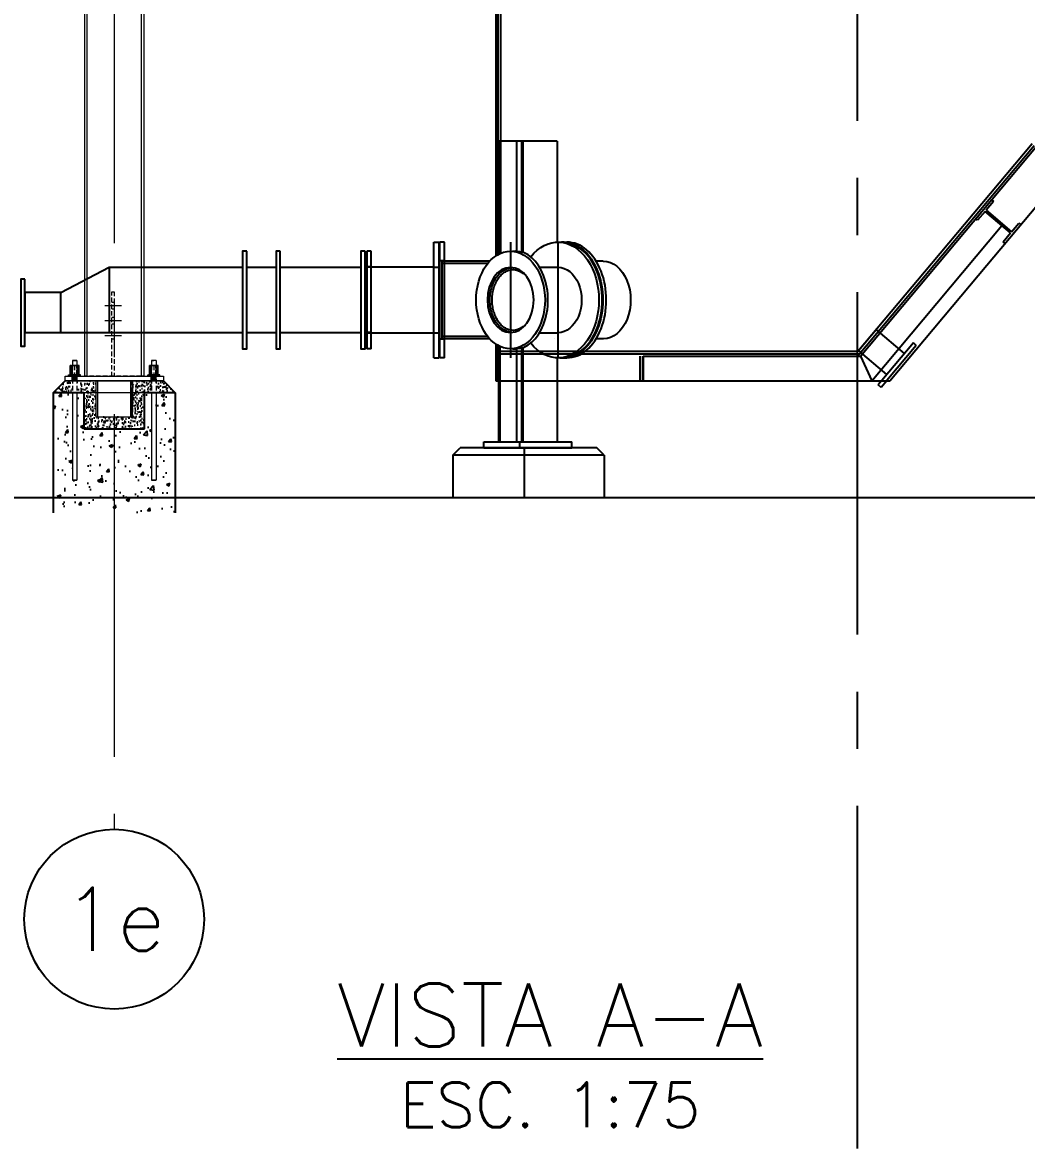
# Model space of a CAD drawing. Header units: metres. Extents: x 0 to 63075, y 0 to 44550.
# Drawn here: x 36843 to 41030, y 26730 to 31427 of the extents above; entities that cross this region are included whole.
import ezdxf
from ezdxf.enums import TextEntityAlignment as Align

# ---------------------------------------------------------------- set-up
doc = ezdxf.new("R2010")
doc.units = ezdxf.units.M
doc.header["$LTSCALE"] = 75
doc.linetypes.add('CENTER2', pattern=[28.575, 19.05, -3.175, 3.175, -3.175])
doc.linetypes.add('DASHED2', pattern=[0.375, 0.25, -0.125])
for name, color, linetype in [('GSB', 7, 'Continuous'), ('SC1', 7, 'CENTER2'), ('SDM', 7, 'Continuous'), ('SL1', 8, 'Continuous')]:
    doc.layers.add(name, color=color, linetype=linetype)
doc.styles.add('R100', font='simplex.shx', dxfattribs={"height": 2.5})
doc.styles.add('R140', font='simplex.shx', dxfattribs={"height": 3.5})

# ---------------------------------------------------------------- blocks, each defined once
blk = doc.blocks.new('CORTE')
at = {"layer": 'GSB', "color": 4, "style": 'R140'}
blk.add_attdef('%%UCORTE', text='', height=3.5, dxfattribs=at).set_placement((-0.253, 2.38), align=Align.MIDDLE_CENTER)
at = {"layer": 'GSB', "color": 3, "style": 'R100'}
blk.add_attdef('ESC.', text='', height=2.5, dxfattribs=at).set_placement((-0.253, -2.62), align=Align.MIDDLE_CENTER)
blk = doc.blocks.new('A$C24fbfe94')
at = {"layer": 'SL1'}
for points in [[(3695.1, 569), (3695.1, 550), (3674.9, 550), (3674.9, 569)], [(3695.1, 569), (3695.1, 550), (3674.9, 550), (3674.9, 569)], [(4025.1, 569), (4025.1, 550), (4004.9, 550), (4004.9, 569)], [(4025.1, 569), (4025.1, 550), (4004.9, 550), (4004.9, 569)]]:
    blk.add_hatch(color=256, dxfattribs=at).paths.add_polyline_path(points, flags=17)
h = blk.add_hatch(dxfattribs=at)
h.set_pattern_fill('AR-CONC', color=8, scale=5)
h.set_pattern_definition([(50, (2121.17, -9856.694), (35.86301, -3.13761), [3.75, -41.25]), (355, (2121.17, -9856.694), (-6.93757, 37.60961), [3, -33]), (100.45144, (2124.16, -9856.955), (28.92544, 34.472), [3.18701, -35.0571]), (46.1842, (2121.17, -9846.694), (53.36207, -8.27596), [5.625, -61.875]), (96.63564, (2125.62, -9847.383), (46.7331, 48.70593), [4.78052, -52.5857]), (351.18416, (2121.17, -9846.694), (46.7331, 48.70593), [4.5, -49.5]), (21, (2126.17, -9849.194), (29.84535, -20.130945), [3.75, -41.25]), (326, (2126.17, -9849.194), (12.16577, 36.2575), [3, -33]), (71.45144, (2128.658, -9850.87), (42.01112, 16.12656), [3.18701, -35.0571]), (37.5, (2121.171, -9856.694), (0.607993, 16.644693), [0, -32.6, 0, -33.5, 0, -33.125]), (7.5, (2121.17, -9856.694), (13.153477, 19.720586), [0, -19.1, 0, -31.85, 0, -12.625]), (327.5, (2110.021, -9856.694), (26.691122, -1.127744), [0, -12.5, 0, -39, 0, -51.75]), (317.5, (2105.02, -9856.694), (29.15931, 5.00525), [0, -16.25, 0, -25.9, 0, -36.75])])
h.paths.add_polyline_path([(3926.5, 400), (3773.5, 400), (3773.5, 550), (3694.5, 550), (3694.5, 500), (3723.5, 500), (3723.5, 350), (3976.5, 350), (3976.5, 500), (4005.5, 500), (4005.5, 550), (3926.5, 550)])
h.paths.add_polyline_path([(4024.5, 500), (4105, 500), (4105, 500), (4055, 550), (4024.5, 550)])
h.paths.add_polyline_path([(3595, 500), (3675.5, 500), (3675.5, 550), (3645, 550)])
h = blk.add_hatch(dxfattribs=at)
h.set_pattern_fill('AR-CONC', color=8, scale=20)
h.set_pattern_definition([(50, (2121.17, -9856.69), (143.452, -12.5504), [15, -165]), (355, (2121.17, -9856.7), (-27.7503, 150.4384), [12, -132]), (100.4514, (2133.13, -9857.74), (115.7018, 137.888), [12.748, -140.2284]), (46.1842, (2121.17, -9816.7), (213.4483, -33.104), [22.5, -247.5]), (96.6356, (2138.96, -9819.45), (186.9324, 194.8237), [19.122, -210.3428]), (351.1842, (2121.17, -9816.7), (186.9324, 194.8237), [18, -198]), (21, (2141.17, -9826.69), (119.3814, -80.5238), [15, -165]), (326, (2141.17, -9826.7), (48.663, 145.03), [12, -132]), (71.4514, (2151.12, -9833.4), (168.0445, 64.5062), [12.748, -140.2284]), (37.5, (2121.17, -9856.694), (2.43197, 66.57877), [0, -130.4, 0, -134, 0, -132.5]), (7.5, (2121.17, -9856.69), (52.6139, 78.88234), [0, -76.4, 0, -127.4, 0, -50.5]), (327.5, (2076.57, -9856.694), (106.7645, -4.51097), [0, -50, 0, -156, 0, -207]), (317.5, (2056.57, -9856.69), (116.6372, 20.021), [0, -65, 0, -103.6, 0, -147])])
h.paths.add_polyline_path([(4024.5, 135), (4010.3, 135), (4005.5, 135), (4005.5, 500), (3976.5, 500), (3976.5, 350), (3723.5, 350), (3723.5, 500), (3694.5, 500), (3694.5, 135), (3680.3, 135), (3675.5, 135), (3675.5, 500), (3595, 500), (3595, 0), (4105, 0), (4105, 500), (4024.5, 500)])
at = {"layer": 'SL1', "lineweight": 0}
for p, q in [((3727, 569), (3727, 4290)), ((3737.7, 569), (3737.7, 4290)), ((3962.3, 4290), (3962.3, 569)), ((3973, 4290), (3973, 569)), ((3880.2, 863.2), (3810.3, 863.2)), ((3850, 877.3), (3840.5, 877.3)), ((3850, 849.2), (3840.5, 849.2)), ((3880.2, 800.3), (3810.3, 800.3)), ((3850, 814.4), (3840.5, 814.4)), ((3850, 786.3), (3840.5, 786.3)), ((3850, 751.5), (3840.5, 751.5)), ((3880.2, 737.4), (3810.3, 737.4)), ((3850, 723.4), (3840.5, 723.4)), ((3666.7, 613.3), (3672.5, 613.3)), ((3666.7, 575.3), (3666.7, 613.3)), ((3666.7, 575.3), (3666.7, 613.3)), ((3672.5, 613.3), (3666.7, 613.3)), ((3672.5, 613.3), (3697.5, 613.3)), ((3672.5, 575.3), (3672.5, 613.3)), ((3672.5, 575.3), (3672.5, 613.3)), ((3672.5, 613.3), (3697.5, 613.3)), ((3675.5, 635), (3675.5, 613.3)), ((3675.5, 635), (3685, 635)), ((3675.5, 635), (3675.5, 613.3)), ((3694.5, 635), (3675.5, 635)), ((3685, 635), (3694.5, 635)), ((3694.5, 635), (3694.5, 613.3)), ((3694.5, 635), (3694.5, 613.3)), ((3697.5, 575.3), (3697.5, 613.3)), ((3703.3, 613.3), (3697.5, 613.3)), ((3697.5, 613.3), (3697.5, 575.3)), ((3703.3, 613.3), (3697.5, 613.3)), ((3703.3, 575.3), (3703.3, 613.3)), ((3703.3, 575.3), (3703.3, 613.3)), ((3996.7, 575.3), (3996.7, 613.3)), ((4002.5, 613.3), (3996.7, 613.3)), ((3996.7, 575.3), (3996.7, 613.3)), ((4002.5, 613.3), (3996.7, 613.3)), ((4002.5, 575.3), (4002.5, 613.3)), ((4002.5, 613.3), (4027.5, 613.3)), ((4002.5, 575.3), (4002.5, 613.3)), ((4002.5, 613.3), (4027.5, 613.3)), ((4005.5, 635), (4005.5, 613.3)), ((4024.5, 635), (4005.5, 635)), ((4005.5, 635), (4005.5, 613.3)), ((4024.5, 635), (4005.5, 635)), ((4024.5, 635), (4024.5, 613.3)), ((4024.5, 635), (4024.5, 613.3)), ((4033.3, 613.3), (4027.5, 613.3)), ((4027.5, 613.3), (4027.5, 575.3)), ((4033.3, 613.3), (4027.5, 613.3)), ((4027.5, 613.3), (4027.5, 575.3)), ((4033.3, 575.3), (4033.3, 613.3)), ((4033.3, 575.3), (4033.3, 613.3)), ((3645, 569), (4055, 569)), ((3645, 550), (3645, 569)), ((3645, 569), (4055, 569)), ((3645, 550), (3645, 569)), ((3660, 569), (3660, 575.3)), ((3660, 575.3), (3710, 575.3)), ((3660, 569), (3660, 575.3)), ((3660, 575.3), (3710, 575.3)), ((3660, 569), (3710, 569)), ((3660, 569), (3710, 569)), ((3697.5, 575.3), (3672.5, 575.3)), ((3697.5, 575.3), (3672.5, 575.3)), ((3674.9, 569), (3674.9, 575.3)), ((3674.9, 569), (3674.9, 575.3)), ((3674.9, 550), (3674.9, 569)), ((3674.9, 550), (3674.9, 569)), ((3674.9, 550), (3674.9, 569)), ((3674.9, 550), (3674.9, 569)), ((3674.9, 550), (3674.9, 569)), ((3674.9, 550), (3674.9, 569)), ((3685, 569), (3685, 575.3)), ((3685, 569), (3685, 575.3)), ((3685, 550), (3685, 569)), ((3685, 550), (3685, 569)), ((3685, 550), (3685, 569)), ((3685, 550), (3685, 569)), ((3685, 550), (3685, 569)), ((3685, 550), (3685, 569)), ((3695.1, 569), (3695.1, 575.3)), ((3695.1, 569), (3695.1, 575.3)), ((3695.1, 550), (3695.1, 569)), ((3695.1, 550), (3695.1, 569)), ((3695.1, 550), (3695.1, 569)), ((3695.1, 550), (3695.1, 569)), ((3695.1, 550), (3695.1, 569)), ((3695.1, 550), (3695.1, 569)), ((3710, 569), (3710, 575.3)), ((3710, 569), (3710, 575.3)), ((3737.7, 569), (3727, 569)), ((3973, 569), (3962.3, 569)), ((3990, 569), (3990, 575.3)), ((3990, 575.3), (4040, 575.3)), ((3990, 569), (3990, 575.3)), ((3990, 575.3), (4040, 575.3)), ((3990, 569), (4040, 569)), ((3990, 569), (4040, 569)), ((4027.5, 575.3), (4002.5, 575.3)), ((4027.5, 575.3), (4002.5, 575.3)), ((4004.9, 569), (4004.9, 575.3)), ((4004.9, 569), (4004.9, 575.3)), ((4004.9, 550), (4004.9, 569)), ((4004.9, 550), (4004.9, 569)), ((4004.9, 550), (4004.9, 569)), ((4004.9, 550), (4004.9, 569)), ((4004.9, 550), (4004.9, 569)), ((4004.9, 550), (4004.9, 569)), ((4015, 569), (4015, 575.3)), ((4015, 569), (4015, 575.3)), ((4015, 550), (4015, 569)), ((4015, 550), (4015, 569)), ((4015, 550), (4015, 569)), ((4015, 550), (4015, 569)), ((4015, 550), (4015, 569)), ((4015, 550), (4015, 569)), ((4025.1, 569), (4025.1, 575.3)), ((4025.1, 569), (4025.1, 575.3)), ((4025.1, 550), (4025.1, 569)), ((4025.1, 550), (4025.1, 569)), ((4025.1, 550), (4025.1, 569)), ((4025.1, 550), (4025.1, 569)), ((4025.1, 550), (4025.1, 569)), ((4025.1, 550), (4025.1, 569)), ((4040, 569), (4040, 575.3)), ((4040, 569), (4040, 575.3)), ((4055, 569), (4055, 550)), ((4055, 569), (4055, 550)), ((3595, 500), (3645, 550)), ((4055, 550), (3645, 550)), ((3645, 550), (4055, 550)), ((3645, 550), (4055, 550)), ((4055, 550), (3645, 550)), ((3773.5, 550), (3773.5, 400)), ((3780.6, 550), (3780.6, 400)), ((3919.4, 400), (3919.4, 550)), ((3926.5, 400), (3926.5, 550)), ((4055, 550), (4105, 500)), ((4105, 500), (3595, 500)), ((3675.5, 500), (3675.5, 135)), ((3675.5, 500), (3675.5, 135)), ((3694.5, 500), (3694.5, 135)), ((3694.5, 500), (3694.5, 135)), ((3773.5, 500), (3773.5, 400)), ((3780.6, 500), (3780.6, 400)), ((3919.4, 500), (3919.4, 400)), ((3926.5, 400), (3926.5, 500)), ((4005.5, 500), (4005.5, 135)), ((4005.5, 500), (4005.5, 135)), ((4024.5, 500), (4024.5, 135)), ((4024.5, 500), (4024.5, 135)), ((3773.5, 400), (3926.5, 400)), ((3773.5, 400), (3926.5, 400)), ((3675.5, 135), (3694.5, 135)), ((3675.5, 135), (3680.3, 135)), ((3694.5, 135), (3680.3, 135)), ((4005.5, 135), (4010.3, 135)), ((4005.5, 135), (4010.3, 135)), ((4024.5, 135), (4010.3, 135)), ((4024.5, 135), (4010.3, 135))]:
    blk.add_line(p, q, dxfattribs=at)
at = {"layer": 'SL1', "extrusion": (2.22045e-16, 1, -2.22045e-16)}
for p, q in [((5442, 3529.6), (5442, 1070.9)), ((5459, 1550.2), (5453.9, 1550.2)), ((5453.9, 1550.2), (5453.9, 1077.9)), ((5527.8, 1550.2), (5459, 1550.2)), ((5459, 1550.2), (5459, 1080.4)), ((5549.3, 1550.2), (5527.8, 1550.2)), ((5527.8, 1550.2), (5527.8, 1090.3)), ((5549.3, 1550.2), (5549.3, 1086.8)), ((5554.4, 1550.2), (5549.3, 1550.2)), ((5554.4, 1550.2), (5554.4, 1085.2)), ((5697.3, 1550.2), (5554.4, 1550.2)), ((5697.3, 1550.2), (5697.3, 1128.4)), ((7489.7, 1032), (7909.2, 1532)), ((5207.3, 1128.2), (5207.3, 887.2)), ((5228, 1128.2), (5207.3, 1128.2)), ((5228, 887.2), (5228, 1128.2)), ((5709.2, 1128.2), (5738.6, 1128.2)), ((4904.2, 1090.4), (4904.2, 887.2)), ((4921.6, 1090.4), (4904.2, 1090.4)), ((4921.6, 887.2), (4921.6, 1090.4)), ((5511, 1090.4), (5524.2, 1090.4)), ((5416.6, 1049.1), (5228, 1049.1)), ((5890, 1049.1), (5860.3, 1049.1)), ((5503.4, 1023.4), (5505.3, 1023.4)), ((7085.6, 550.5), (7489.7, 1032)), ((4904.2, 887.2), (4904.2, 684)), ((4921.6, 684), (4921.6, 887.2)), ((5207.3, 887.2), (5207.3, 646.1)), ((5228, 646.1), (5228, 887.2)), ((4921.6, 749.3), (4904.2, 749.3)), ((4921.6, 750.9), (4909.5, 750.9)), ((5685.8, 726.3), (5685.8, 726.3)), ((5890.6, 726.3), (5890.6, 726.3)), ((4921.6, 684), (4904.2, 684)), ((5442, 703.5), (5442, 550.5)), ((5453.9, 696.4), (5453.9, 295.6)), ((5459, 693.9), (5459, 295.6)), ((5511, 684), (5524.2, 684)), ((5527.8, 684.1), (5527.8, 295.6)), ((5549.3, 687.5), (5549.3, 295.6)), ((5554.4, 689.1), (5554.4, 295.6)), ((5228, 646.1), (5207.3, 646.1)), ((5697.3, 645.9), (5697.3, 295.6)), ((5709.2, 646.1), (5738.6, 646.1)), ((5442, 550.5), (5453.9, 550.5)), ((5453.7, 550.5), (5453.7, 295.6)), ((5697.3, 550.5), (7085.6, 550.5)), ((7051.2, 550.2), (7036.7, 532.9)), ((7048.9, 522.7), (7036.7, 532.9)), ((7072.2, 550.5), (7048.9, 522.7)), ((5392.1, 270.2), (5392.1, 295.6)), ((5392.1, 295.6), (5542.1, 295.6)), ((5542.1, 270.2), (5542.1, 295.6)), ((5542.1, 295.6), (5758.6, 295.6)), ((5758.6, 270.2), (5758.6, 295.6)), ((5392.1, 270.2), (5542.1, 270.2)), ((5542.1, 270.2), (5758.6, 270.2))]:
    blk.add_line(p, q, dxfattribs=at)
at = {"layer": 'SL1', "ltscale": 200, "extrusion": (2.22045e-16, 1, -2.22045e-16)}
for p, q in [((5450, 3528.9), (5450, 1075.8)), ((5462, 3528.9), (5462, 1081.7)), ((7259.3, 1039.7), (7678.8, 1539.7)), ((7268.4, 1032), (7688, 1532)), ((7280.8, 1032), (7700.3, 1532)), ((7443.8, 1226.3), (7509.4, 1304.4)), ((7517.3, 1297.8), (7486.6, 1261.2)), ((7509.4, 1304.4), (7517.3, 1297.8)), ((7451.7, 1219.6), (7443.8, 1226.3)), ((7482.4, 1256.2), (7451.7, 1219.6)), ((7589.1, 1166.6), (7482.4, 1256.2)), ((7486.6, 1261.2), (7593.4, 1171.6)), ((7009.9, 550.5), (7552.6, 1197.2)), ((7593.4, 1171.6), (7624, 1208.2)), ((7624, 1208.2), (7631.9, 1201.6)), ((7558.5, 1130), (7589.1, 1166.6)), ((7566.4, 1123.4), (7558.5, 1130)), ((6952.4, 674), (7259.3, 1039.7)), ((6950, 652.5), (7268.4, 1032)), ((6962.4, 652.5), (7280.8, 1032)), ((6954.5, 676.5), (7027.9, 764.1)), ((7183.7, 708), (7051.8, 550.9)), ((7195.8, 697.8), (7183.7, 708)), ((5450, 698.6), (5450, 550.5)), ((5450, 674), (6952.4, 674)), ((5450, 662), (6958, 662)), ((6958, 662), (6950, 652.5)), ((7195.8, 697.8), (7072.5, 550.9)), ((6043.7, 652.5), (6043.7, 550.5)), ((6043.7, 550.5), (6043.7, 652.5)), ((6056.4, 652.5), (6950, 652.5)), ((6056.4, 550.5), (6056.4, 652.5)), ((6056.4, 652.5), (6056.4, 550.5)), ((6950, 652.5), (6962.4, 652.5)), ((6962.4, 652.5), (7009.9, 550.5)), ((5453.9, 550.5), (5697.3, 550.5))]:
    blk.add_line(p, q, dxfattribs=at)
at = {"layer": 'SL1', "extrusion": (-2.22045e-16, 1, -2.22045e-16)}
for p, q in [((5183.7, 646.1), (5183.7, 1128.2)), ((5183.7, 1128.2), (5204.3, 1128.2)), ((5204.3, 1128.2), (5204.3, 887.2)), ((5204.3, 887.2), (5204.3, 646.1)), ((5183.7, 646.1), (5204.3, 646.1))]:
    blk.add_line(p, q, dxfattribs=at)
at = {"layer": 'SL1', "ltscale": 50}
for p, q in [((5503.4, 1128.5), (5503.4, 645.9)), ((5701.1, 1128.5), (5701.1, 645.9)), ((5263.1, 240.2), (5293.1, 270.2)), ((5893.3, 240.2), (5263.1, 240.2)), ((5863.3, 270.2), (5293.1, 270.2)), ((5893.3, 240.2), (5863.3, 270.2))]:
    blk.add_line(p, q, dxfattribs=at)
at = {"layer": 'SL1', "ltscale": 40, "extrusion": (2.22045e-16, 1, -2.22045e-16)}
for p, q in [((5228, 1050.4), (5207.3, 1050.4)), ((5228, 1049.1), (5217.3, 1049.1)), ((4921.6, 1025), (4904.2, 1025)), ((4921.6, 1023.4), (4904.2, 1023.4))]:
    blk.add_line(p, q, dxfattribs=at)
at = {"layer": 'SL1', "ltscale": 100, "extrusion": (2.22045e-16, 1, -2.22045e-16)}
for p, q in [((5217.3, 1049.1), (5217.3, 725.3)), ((5408.4, 1039.6), (5217.3, 1039.6))]:
    blk.add_line(p, q, dxfattribs=at)
at = {"layer": 'SL1'}
for p, q in [((3627.7, 919), (3829.3, 1023.7)), ((3829.3, 1023.7), (3829.3, 750.7)), ((3829.3, 1023.7), (4385.5, 1023.7)), ((4385.5, 1023.7), (4385.5, 750.7)), ((4403, 1023.7), (4525.1, 1023.7)), ((4525.1, 1023.7), (4525.1, 750.7)), ((4542.6, 1023.7), (4879.3, 1023.7)), ((4879.3, 1023.7), (4879.3, 750.7)), ((5183.7, 1023.7), (4921.4, 1023.7)), ((5624.4, 1023.7), (5701.1, 1023.7)), ((3627.7, 919), (3477.7, 919)), ((3477.7, 919), (3477.7, 750.7)), ((3627.7, 750.7), (3627.7, 919)), ((3627.7, 750.7), (3477.7, 750.7)), ((3829.3, 750.7), (3627.7, 750.7)), ((4385.5, 750.7), (3829.3, 750.7)), ((4525.1, 750.7), (4403, 750.7)), ((4879.3, 750.7), (4542.6, 750.7)), ((4921.4, 750.7), (5183.7, 750.7)), ((5624.4, 750.7), (5701.1, 750.7)), ((5263.1, 240.2), (5263.1, 61.7)), ((5559.6, 270.2), (5559.6, 61.7)), ((5893.3, 240.2), (5893.3, 61.7)), ((8654.3, 61.7), (1946, 61.7))]:
    blk.add_line(p, q, dxfattribs=at)
at = {"layer": 'SL1', "ltscale": 40, "extrusion": (-2.22045e-16, 1, -2.22045e-16)}
blk.add_line((5183.7, 1023.7), (5204.3, 1023.7), dxfattribs=at)
at = {"layer": 'SL1', "linetype": 'DASHED2', "lineweight": 0}
for p, q in [((3840.5, 569), (3840.5, 921.5)), ((3840.5, 921.5), (3850, 921.5)), ((3850, 921.5), (3850, 569)), ((3697.5, 613.3), (3672.5, 613.3)), ((3672.5, 613.3), (3697.5, 613.3)), ((3697.5, 613.3), (3672.5, 613.3)), ((3672.5, 613.3), (3697.5, 613.3)), ((3675.3, 575.3), (3675.3, 613.3)), ((3675.3, 575.3), (3675.3, 613.3)), ((3675.5, 635), (3685, 635)), ((3675.5, 613.3), (3675.5, 500)), ((3675.5, 613.3), (3675.5, 500)), ((3675.9, 575.3), (3675.9, 613.3)), ((3675.9, 575.3), (3675.9, 613.3)), ((3675.9, 613.3), (3675.9, 575.3)), ((3675.9, 575.3), (3675.9, 613.3)), ((3675.9, 613.3), (3675.9, 575.3)), ((3675.9, 575.3), (3675.9, 613.3)), ((3685, 635), (3676.8, 635)), ((3685, 613.3), (3685, 575.3)), ((3685, 613.3), (3685, 575.3)), ((3694.1, 575.3), (3694.1, 613.3)), ((3694.1, 575.3), (3694.1, 613.3)), ((3694.1, 613.3), (3694.1, 575.3)), ((3694.1, 575.3), (3694.1, 613.3)), ((3694.1, 613.3), (3694.1, 575.3)), ((3694.1, 575.3), (3694.1, 613.3)), ((3694.5, 613.3), (3694.5, 500)), ((3694.5, 613.3), (3694.5, 500)), ((3694.7, 575.3), (3694.7, 613.3)), ((3694.7, 575.3), (3694.7, 613.3)), ((4027.5, 613.3), (4002.5, 613.3)), ((4002.5, 613.3), (4027.5, 613.3)), ((4027.5, 613.3), (4002.5, 613.3)), ((4002.5, 613.3), (4027.5, 613.3)), ((4005.3, 575.3), (4005.3, 613.3)), ((4005.3, 575.3), (4005.3, 613.3)), ((4005.5, 635), (4015, 635)), ((4005.5, 635), (4015, 635)), ((4005.5, 613.3), (4005.5, 500)), ((4005.5, 613.3), (4005.5, 500)), ((4005.9, 613.3), (4005.9, 575.3)), ((4005.9, 575.3), (4005.9, 613.3)), ((4005.9, 575.3), (4005.9, 613.3)), ((4005.9, 613.3), (4005.9, 575.3)), ((4005.9, 575.3), (4005.9, 613.3)), ((4005.9, 575.3), (4005.9, 613.3)), ((4015, 613.3), (4015, 575.3)), ((4015, 613.3), (4015, 575.3)), ((4024.1, 613.3), (4024.1, 575.3)), ((4024.1, 575.3), (4024.1, 613.3)), ((4024.1, 575.3), (4024.1, 613.3)), ((4024.1, 613.3), (4024.1, 575.3)), ((4024.1, 575.3), (4024.1, 613.3)), ((4024.1, 575.3), (4024.1, 613.3)), ((4024.5, 613.3), (4024.5, 500)), ((4024.5, 613.3), (4024.5, 500)), ((4024.7, 575.3), (4024.7, 613.3)), ((4024.7, 575.3), (4024.7, 613.3)), ((3710, 575.3), (3660, 575.3)), ((3660, 569), (3660, 575.3)), ((3660, 569), (3660, 575.3)), ((3710, 575.3), (3660, 575.3)), ((3660, 569), (3660, 575.3)), ((3710, 575.3), (3660, 575.3)), ((3710, 575.3), (3660, 575.3)), ((3660, 569), (3660, 575.3)), ((3710, 569), (3660, 569)), ((3710, 569), (3660, 569)), ((3710, 569), (3660, 569)), ((3710, 569), (3660, 569)), ((3666.7, 575.3), (3703.3, 575.3)), ((3703.3, 575.3), (3666.7, 575.3)), ((3672.5, 575.3), (3697.5, 575.3)), ((3697.5, 575.3), (3672.5, 575.3)), ((3710, 569), (3710, 575.3)), ((3710, 569), (3710, 575.3)), ((3710, 569), (3710, 575.3)), ((3710, 569), (3710, 575.3)), ((3962.3, 569), (3737.7, 569)), ((3850, 569), (3840.5, 569)), ((3990, 569), (3990, 575.3)), ((4040, 575.3), (3990, 575.3)), ((4040, 575.3), (3990, 575.3)), ((3990, 569), (3990, 575.3)), ((4040, 575.3), (3990, 575.3)), ((3990, 569), (3990, 575.3)), ((3990, 569), (3990, 575.3)), ((4040, 575.3), (3990, 575.3)), ((4040, 569), (3990, 569)), ((4040, 569), (3990, 569)), ((4040, 569), (3990, 569)), ((4040, 569), (3990, 569)), ((4033.3, 575.3), (3996.7, 575.3)), ((4033.3, 575.3), (3996.7, 575.3)), ((4027.5, 575.3), (4002.5, 575.3)), ((4027.5, 575.3), (4002.5, 575.3)), ((4040, 569), (4040, 575.3)), ((4040, 569), (4040, 575.3)), ((4040, 569), (4040, 575.3)), ((4040, 569), (4040, 575.3)), ((3773.5, 550), (3926.5, 550)), ((3773.5, 550), (3773.5, 500)), ((3780.6, 550), (3780.6, 400)), ((3919.4, 550), (3919.4, 500)), ((3926.5, 550), (3926.5, 400)), ((3694.5, 135), (3680.3, 135)), ((3680.3, 135), (3693.2, 135)), ((4010.3, 135), (4023.2, 135)), ((4010.3, 135), (4023.2, 135))]:
    blk.add_line(p, q, dxfattribs=at)
at = {"layer": 'SL1', "ltscale": 200}
for p, q in [((7146.9, 664.2), (7027.9, 764.1)), ((7073.4, 576.7), (6954.5, 676.5))]:
    blk.add_line(p, q, dxfattribs=at)
at = {"layer": 'SL1', "ltscale": 40, "extrusion": (-2.22045e-16, -1, -2.22045e-16)}
blk.add_line((5183.7, 750.7), (5204.3, 750.7), dxfattribs=at)
at = {"layer": 'SL1', "ltscale": 40, "extrusion": (2.22045e-16, -1, -2.22045e-16)}
for p, q in [((5228, 723.9), (5207.3, 723.9)), ((5228, 725.3), (5217.3, 725.3))]:
    blk.add_line(p, q, dxfattribs=at)
at = {"layer": 'SL1', "ltscale": 100, "extrusion": (2.22045e-16, -1, -2.22045e-16)}
blk.add_line((5408.8, 734.3), (5217.3, 734.3), dxfattribs=at)
at = {"layer": 'SL1', "extrusion": (2.22045e-16, -1, -2.22045e-16)}
for p, q in [((5416.6, 725.3), (5228, 725.3)), ((5890, 725.3), (5860.3, 725.3))]:
    blk.add_line(p, q, dxfattribs=at)
at = {"layer": 'SL1', "color": 8}
for p, q in [((3595, 500), (3645, 550)), ((4055, 550), (4105, 500)), ((3723.5, 500), (3595, 500)), ((3595, 500), (3595, 0)), ((3723.5, 500), (3723.5, 350)), ((3976.5, 350), (3976.5, 500)), ((4105, 500), (3976.5, 500)), ((4105, 500), (4105, 0)), ((3723.5, 350), (3976.5, 350))]:
    blk.add_line(p, q, dxfattribs=at)
at = {"layer": 'SL1'}
for points in [[(4403, 1090.4), (4385.5, 1090.4), (4385.5, 684), (4403, 684)], [(4542.6, 1090.4), (4525.1, 1090.4), (4525.1, 684), (4542.6, 684)], [(4896.8, 1090.4), (4879.3, 1090.4), (4879.3, 684), (4896.8, 684)], [(3477.7, 974.5), (3460.2, 974.5), (3460.2, 695.1), (3477.7, 695.1)]]:
    blk.add_lwpolyline(points, close=True, dxfattribs=at)
at = {"layer": 'SL1', "extrusion": (-4.93038e-32, -2.22045e-16, -1)}
for centre, major_axis, ratio, start_param, end_param in [((5701.1, 887.2), (0, 241.3), 0.707107, -0.730328, 3.87192), ((5724.4, 887.2), (0, 241.1), 0.679452, -0.003823, 3.145415), ((5503.4, 887.2), (0, 203.2), 0.707107, -1.570796, 4.712389), ((5890.6, 887.2), (0, 161.9), 0.702507, -0.005369, 3.141593)]:
    blk.add_ellipse(centre, major_axis=major_axis, ratio=ratio, start_param=start_param, end_param=end_param, dxfattribs=at)
at = {"layer": 'SL1'}
for centre, major_axis, ratio in [((5716.3, 887.2), (0, -241.1), 0.704356), ((5738.6, 887.2), (0, -241.1), 0.680948), ((5524.2, 887.2), (0, -203.2), 0.665386)]:
    blk.add_ellipse(centre, major_axis=major_axis, ratio=ratio, start_param=0, end_param=3.141593, dxfattribs=at)
at = {"layer": 'SL1', "extrusion": (0, 0, -1)}
blk.add_ellipse((5503.4, 887.2), major_axis=(0, 135.9), ratio=0.708908, dxfattribs=at)
for centre, major_axis, ratio, start_param, end_param in [((5513.4, 887.2), (0, 135.9), 0.708908, 3.193504, 6.231274), ((5701.1, 887.2), (0, 136.5), 0.721769, 0, 3.141593)]:
    blk.add_ellipse(centre, major_axis=major_axis, ratio=ratio, start_param=start_param, end_param=end_param, dxfattribs=at)
at = {"layer": 'SL1'}
blk.add_open_spline([(5565, 782.6), (5546.2, 766.6), (5527.6, 759.3), (5509.1, 760.7), (5504.9, 761), (5500.8, 761.7), (5491.7, 764.3), (5486.7, 766.4), (5477.1, 771.9), (5472.4, 775.3), (5463.4, 783.4), (5459.2, 788), (5451.2, 798.4), (5447.6, 804.1), (5441.1, 816.5), (5438.2, 823.2), (5433.3, 837.2), (5431.3, 844.5), (5428.3, 859.6), (5427.2, 867.3), (5426.2, 883), (5426.2, 890.9), (5427.2, 906.5), (5428.2, 914.3), (5431.2, 929.4), (5433.2, 936.7), (5438, 950.8), (5440.9, 957.4), (5447.4, 969.9), (5451, 975.6), (5458.9, 986), (5463.2, 990.7), (5472.1, 998.8), (5476.8, 1002.2), (5486.4, 1007.8), (5491.4, 1009.9), (5500.6, 1012.6), (5504.8, 1013.4), (5509.1, 1013.7), (5527.6, 1015), (5546.2, 1007.7), (5565, 991.7)], degree=3, knots=[2.527598, 2.527598, 2.527598, 2.527598, 3.193504, 3.193504, 3.193504, 3.343407, 3.343407, 3.525702, 3.525702, 3.707997, 3.707997, 3.890293, 3.890293, 4.072588, 4.072588, 4.254883, 4.254883, 4.437178, 4.437178, 4.619473, 4.619473, 4.801768, 4.801768, 4.984063, 4.984063, 5.166358, 5.166358, 5.348653, 5.348653, 5.530949, 5.530949, 5.713244, 5.713244, 5.895539, 5.895539, 6.077834, 6.077834, 6.231274, 6.231274, 6.231274, 6.897272, 6.897272, 6.897272, 6.897272], dxfattribs=at)
blk = doc.blocks.new('INDICACAO_EIXO')
at = {"layer": 'GSB', "color": 3}
blk.add_circle((0, 0), 5, dxfattribs=at)

msp = doc.modelspace()

# ---------------------------------------------------------------- linework, layer by layer
at = {"layer": 'SC1'}
msp.add_line((40325, 26730.4), (40325, 40358.1), dxfattribs=at)
at = {"layer": 'SC1', "color": 7, "lineweight": 9}
msp.add_line((37225, 34078.9), (37225, 28061.6), dxfattribs=at)

# ---------------------------------------------------------------- block references
at = {"layer": 'GSB'}
ref = msp.add_blockref('INDICACAO_EIXO', (37225, 27686.6), dxfattribs=dict(at, xscale=74.99999999999915, yscale=74.99999999999915, zscale=74.99999999999915))
ref.add_attrib('EIXO', '1e', dxfattribs={"color": 4, "height": 262.5, "style": 'R140'}).set_placement((37225, 27686.6), align=Align.MIDDLE_CENTER)
at = {"layer": 'GSB', "xscale": 74.99999999999915, "yscale": 74.99999999999915, "zscale": 74.99999999999915}
msp.add_blockref('CORTE', (39062.7, 27109), dxfattribs=at).add_auto_attribs({'%%UCORTE': '%%uVISTA A-A', 'ESC.': 'ESC. 1:75'})
at = {"layer": 'SDM'}
msp.add_blockref('A$C24fbfe94', (33375, 29382.2), dxfattribs=at)

doc.saveas('drawing.dxf')
